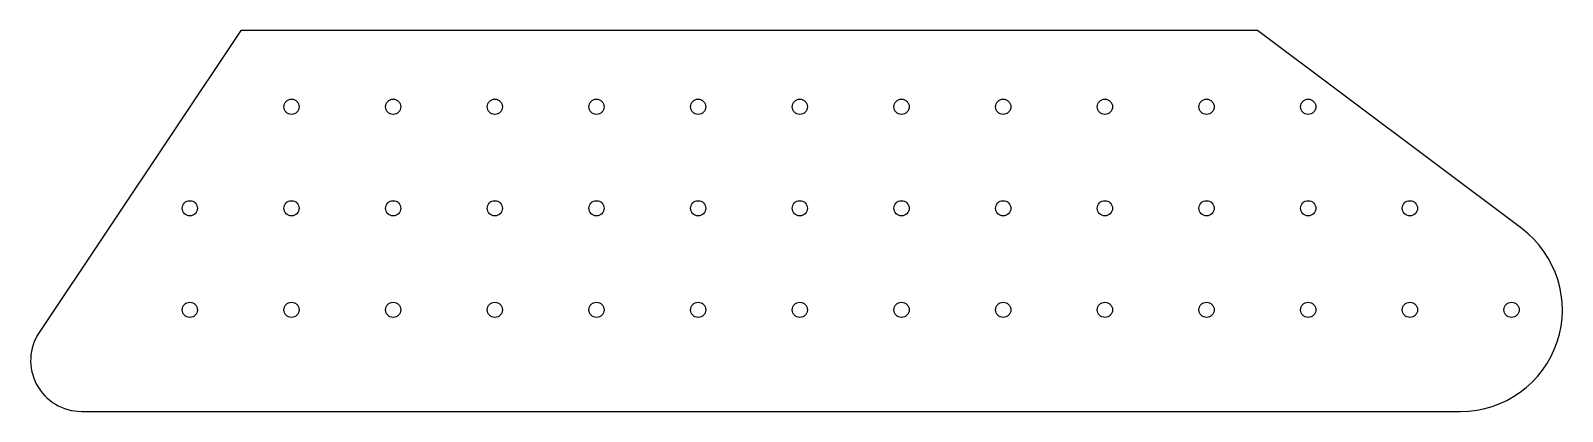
# Model space of a CAD drawing. Header units: millimetres. Extents: x -9 to 292, y 0 to 75.
import ezdxf

# ---------------------------------------------------------------- set-up
doc = ezdxf.new("R2010")
doc.units = ezdxf.units.MM

msp = doc.modelspace()

# ---------------------------------------------------------------- linework, layer by layer
at = {"color": 7, "linetype": 'Continuous', "lineweight": 25}
for p, q in [((32.02, 75), (-7.62, 15.55)), ((232.02, 75), (32.02, 75)), ((284.02, 36), (232.02, 75)), ((0.7, 0), (272.02, 0))]:
    msp.add_line(p, q, dxfattribs=at)
for centre in [(42.02, 60), (62.02, 60), (82.02, 60), (102.02, 60), (122.02, 60), (142.02, 60), (162.02, 60), (182.02, 60), (202.02, 60), (222.02, 60), (242.02, 60), (22.02, 40), (42.02, 40), (62.02, 40), (82.02, 40), (102.02, 40), (122.02, 40), (142.02, 40), (162.02, 40), (182.02, 40), (202.02, 40), (222.02, 40), (242.02, 40), (262.02, 40), (22.02, 20), (42.02, 20), (62.02, 20), (82.02, 20), (102.02, 20), (122.02, 20), (142.02, 20), (162.02, 20), (182.02, 20), (202.02, 20), (222.02, 20), (242.02, 20), (262.02, 20), (282.02, 20)]:
    msp.add_circle(centre, 1.5, dxfattribs=at)
for centre, radius, start, end in [((272.02, 20), 20, 270, 53.1301), ((0.7, 10), 10, 146.3099, 270)]:
    msp.add_arc(centre, radius, start, end, dxfattribs=at)

doc.saveas('drawing.dxf')
